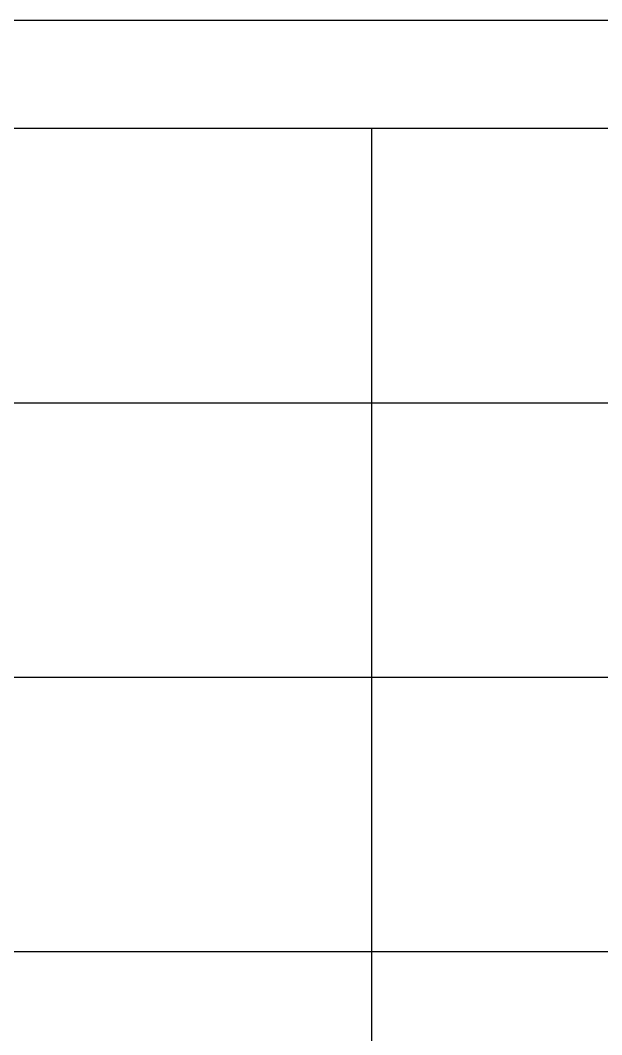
# Model space of a CAD drawing. Header units: millimetres. Extents: x 0 to 6044, y -1712 to 410.
# Drawn here: x 2557 to 3164, y -651 to 410 of the extents above; entities that cross this region are included whole.
import ezdxf

# ---------------------------------------------------------------- set-up
doc = ezdxf.new("R2010")
doc.units = ezdxf.units.MM

msp = doc.modelspace()

# ---------------------------------------------------------------- linework, layer by layer
for p, q in [((584, 410), (4874, 410)), ((2144, 297.027), (4874, 297.027)), ((2924, -1424.945), (2924, 297.027)), ((2144, 10.027), (4874, 10.027)), ((2504.988, -277), (4874, -277)), ((1754, -563.945), (2586.268, -563.945)), ((2586.268, -563.945), (4874, -563.945))]:
    msp.add_line(p, q)

doc.saveas('drawing.dxf')
